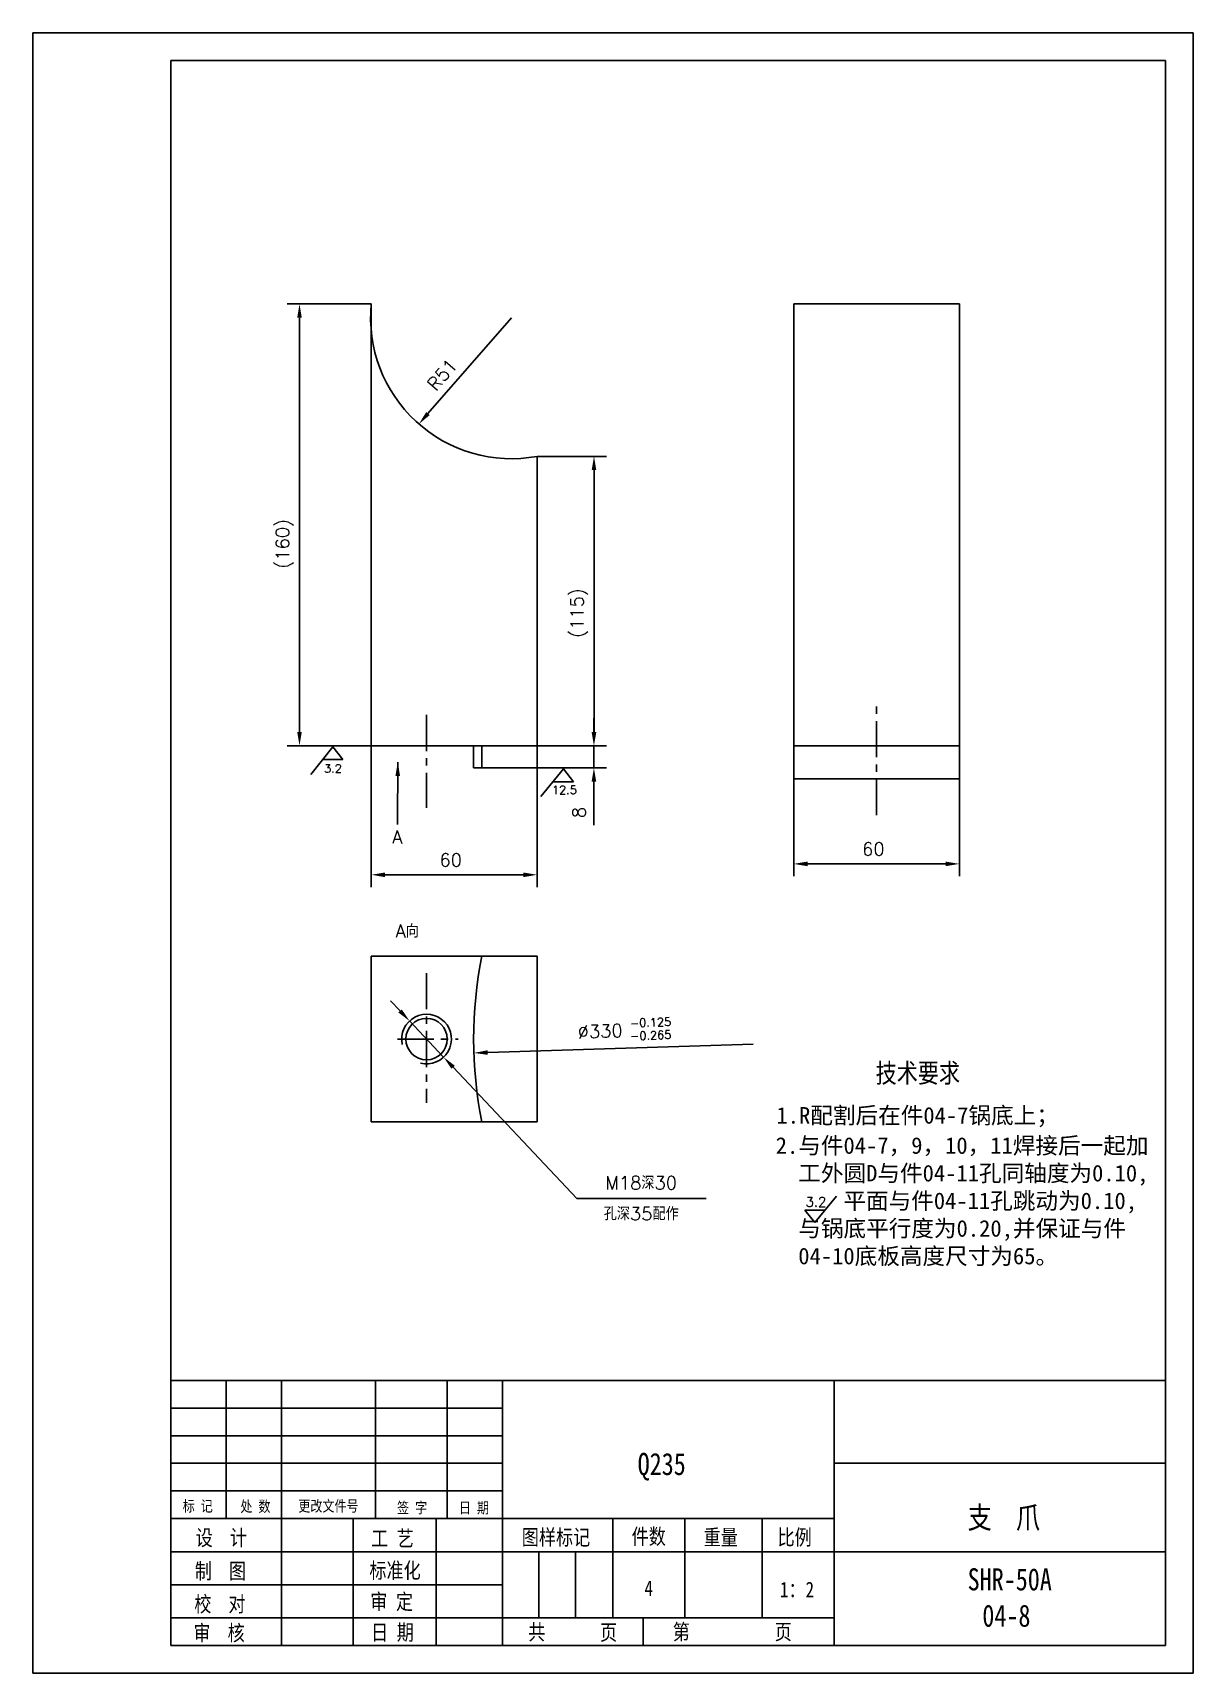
# Model space of a CAD drawing. Extents: x 233 to 653, y 4 to 598.
import ezdxf

# ---------------------------------------------------------------- set-up
doc = ezdxf.new("R2010")
doc.units = 0
doc.header["$LTSCALE"] = 10.5
doc.header["$MEASUREMENT"] = 0
doc.linetypes.add('CENTER', pattern=[2, 1.25, -0.25, 0.25, -0.25])
doc.layers.get('0').update_dxf_attribs({"color": 2, "linetype": 'CONTINUOUS'})
doc.layers.get('DEFPOINTS').update_dxf_attribs({"linetype": 'CONTINUOUS'})
doc.layers.add('PART', color=3, linetype='CONTINUOUS')
doc.layers.add('SMPEN_THICK', color=7, linetype='CONTINUOUS')
doc.styles.add('HZDX', font='', dxfattribs={"width": 0.8, "height": 7.5})
doc.styles.get("Standard").update_dxf_attribs({"font": 'txt.shx', "height": 4.75, "bigfont": 'hzfs.shx'})
doc.styles.get('HZDX').set_extended_font_data('SimSun')
doc.dimstyles.get("Standard").update_dxf_attribs({"dimtxt": 0.18, "dimasz": 0.18, "dimexe": 0.18, "dimexo": 0.0625, "dimgap": 0.09, "dimtad": 0, "dimtih": 1, "dimtoh": 1, "dimdec": 4, "dimzin": 0, "dimdsep": 46, "dimtxsty": 'Standard', "dimcen": 0.09, "dimadec": 0, "dimazin": 0, "dimtfac": 1, "dimtdec": 4, "dimtofl": 0, "dimtmove": 0, "dimatfit": 3, "dimfxl": 1, "dimtolj": 1, "dimtzin": 0, "dimarcsym": 0})

# ---------------------------------------------------------------- blocks, each defined once
blk = doc.blocks.new('*D5')
at = {"color": 2, "linetype": 'ByBlock', "transparency": 16777216}
for p, q in [((355.26, 340.12), (355.26, 288.89)), ((415.26, 332.12), (415.26, 288.89)), ((360.26, 293.39), (410.26, 293.39))]:
    blk.add_line(p, q, dxfattribs=at)
for points in [[(360.26, 294.22), (360.26, 292.55), (355.26, 293.39)], [(410.26, 294.22), (410.26, 292.55), (415.26, 293.39)]]:
    blk.add_solid(points, dxfattribs=at)
at = {"layer": 'DEFPOINTS', "color": 0, "linetype": 'ByBlock', "transparency": 16777216}
for p in [(355.26, 340.12), (415.26, 332.12), (415.26, 293.39)]:
    blk.add_point(p, dxfattribs=at)
at = {"color": 2, "linetype": 'ByBlock', "transparency": 16777216, "insert": (384.01, 298.76), "char_height": 4.75, "attachment_point": 5}
blk.add_mtext('\\A1;60', dxfattribs=at)
blk = doc.blocks.new('*D6')
at = {"color": 2, "linetype": 'ByBlock', "transparency": 16777216}
for p, q in [((340.26, 500.12), (309.77, 500.12)), ((314.27, 495.12), (314.27, 345.12)), ((340.26, 340.12), (309.77, 340.12))]:
    blk.add_line(p, q, dxfattribs=at)
for points in [[(313.44, 495.12), (315.1, 495.12), (314.27, 500.12)], [(313.44, 345.12), (315.1, 345.12), (314.27, 340.12)]]:
    blk.add_solid(points, dxfattribs=at)
at = {"layer": 'DEFPOINTS', "color": 0, "linetype": 'ByBlock', "transparency": 16777216}
for p in [(340.26, 500.12), (314.27, 340.12), (340.26, 340.12)]:
    blk.add_point(p, dxfattribs=at)
at = {"color": 2, "linetype": 'ByBlock', "transparency": 16777216, "insert": (308.9, 413.24), "char_height": 4.75, "attachment_point": 5, "rotation": 90}
blk.add_mtext('\\A1;(160)', dxfattribs=at)
blk = doc.blocks.new('*D7')
at = {"color": 2, "linetype": 'ByBlock', "transparency": 16777216}
for p, q in [((412.26, 444.91), (437.37, 444.91)), ((432.87, 439.91), (432.87, 345.12)), ((412.26, 340.12), (437.37, 340.12))]:
    blk.add_line(p, q, dxfattribs=at)
for points in [[(432.04, 439.91), (433.71, 439.91), (432.87, 444.91)], [(432.04, 345.12), (433.71, 345.12), (432.87, 340.12)]]:
    blk.add_solid(points, dxfattribs=at)
at = {"layer": 'DEFPOINTS', "color": 0, "linetype": 'ByBlock', "transparency": 16777216}
for p in [(412.26, 444.91), (412.26, 340.12), (432.87, 340.12)]:
    blk.add_point(p, dxfattribs=at)
at = {"color": 2, "linetype": 'ByBlock', "transparency": 16777216, "insert": (427.5, 388.21), "char_height": 4.75, "attachment_point": 5, "rotation": 90}
blk.add_mtext('\\A1;(115)', dxfattribs=at)
blk = doc.blocks.new('*D8')
at = {"color": 2, "linetype": 'ByBlock', "transparency": 16777216}
for p, q in [((432.84, 345.12), (432.84, 350.12)), ((412.26, 340.12), (437.34, 340.12)), ((432.84, 340.12), (432.84, 332.12)), ((412.26, 332.12), (437.34, 332.12)), ((432.84, 327.12), (432.84, 311.37))]:
    blk.add_line(p, q, dxfattribs=at)
for points in [[(432, 345.12), (433.67, 345.12), (432.84, 340.12)], [(432, 327.12), (433.67, 327.12), (432.84, 332.12)]]:
    blk.add_solid(points, dxfattribs=at)
at = {"layer": 'DEFPOINTS', "color": 0, "linetype": 'ByBlock', "transparency": 16777216}
for p in [(412.26, 340.12), (412.26, 332.12), (432.84, 332.12)]:
    blk.add_point(p, dxfattribs=at)
at = {"color": 2, "linetype": 'ByBlock', "transparency": 16777216, "insert": (427.46, 315.95), "char_height": 4.75, "attachment_point": 5, "rotation": 90}
blk.add_mtext('\\A1;8', dxfattribs=at)
blk = doc.blocks.new('*D9')
at = {"color": 2, "linetype": 'ByBlock', "transparency": 16777216}
for p, q in [((508.15, 328.12), (508.15, 292.84)), ((568.15, 328.12), (568.15, 292.84)), ((513.15, 297.34), (563.15, 297.34))]:
    blk.add_line(p, q, dxfattribs=at)
for points in [[(513.15, 298.17), (513.15, 296.51), (508.15, 297.34)], [(563.15, 298.17), (563.15, 296.51), (568.15, 297.34)]]:
    blk.add_solid(points, dxfattribs=at)
at = {"layer": 'DEFPOINTS', "color": 0, "linetype": 'ByBlock', "transparency": 16777216}
for p in [(508.15, 328.12), (568.15, 328.12), (568.15, 297.34)]:
    blk.add_point(p, dxfattribs=at)
at = {"color": 2, "linetype": 'ByBlock', "transparency": 16777216, "insert": (536.98, 302.71), "char_height": 4.75, "attachment_point": 5}
blk.add_mtext('\\A1;60', dxfattribs=at)
blk = doc.blocks.new('*D10')
at = {"color": 2, "linetype": 'ByBlock', "transparency": 16777216}
blk.add_line((406.01, 495.06), (375.77, 460.4), dxfattribs=at)
blk.add_solid([(375.14, 460.95), (376.4, 459.85), (372.49, 456.63)], dxfattribs=at)
at = {"layer": 'DEFPOINTS', "color": 0, "linetype": 'ByBlock', "transparency": 16777216}
for p in [(406.01, 495.06), (372.49, 456.63)]:
    blk.add_point(p, dxfattribs=at)
at = {"color": 2, "linetype": 'ByBlock', "transparency": 16777216, "insert": (380.93, 474.49), "char_height": 4.75, "attachment_point": 5, "rotation": 48.89764}
blk.add_mtext('\\A1;R51', dxfattribs=at)

msp = doc.modelspace()

# ---------------------------------------------------------------- linework, layer by layer
for p, q in [((333.31813, 329.70062), (341.36771, 339.76067)), ((344.94563, 335.07776), (341.36771, 339.76067)), ((337.62067, 335.07776), (344.94563, 335.07776)), ((416.60682, 321.68236), (424.87392, 331.74241)), ((421.02562, 327.0595), (428.45184, 327.0595)), ((428.45184, 327.0595), (424.87392, 331.74241)), ((523.68516, 176.97136), (515.8411, 167.47817)), ((512.13016, 172.00076), (515.8411, 167.47817)), ((519.57804, 172.00076), (512.13016, 172.00076))]:
    msp.add_line(p, q)
at = {"color": 2, "linetype": 'ByBlock'}
for p, q in [((365.66676, 244.0934), (362.23905, 247.73356)), ((369.09447, 240.45323), (381.43423, 227.34864)), ((493.51671, 232.06814), (397.38247, 229.02933)), ((384.86194, 223.70848), (429.62611, 176.16979))]:
    msp.add_line(p, q, dxfattribs=at)
for points in [[(366.27345, 244.66468), (365.06007, 243.52211), (369.09447, 240.45323)], [(385.46864, 224.27976), (384.25525, 223.13719), (381.43423, 227.34864)], [(397.35694, 229.86227), (397.408, 228.19639), (392.38482, 228.87613)]]:
    msp.add_solid(points, dxfattribs=at)
at = {"layer": 'DEFPOINTS', "color": 0, "linetype": 'ByBlock'}
for p in [(369.09447, 240.45323), (381.43423, 227.34864), (392.38482, 228.87613)]:
    msp.add_point(p, dxfattribs=at)
at = {"layer": 'PART', "color": 6, "linetype": 'Continuous'}
for p, q in [((232.74585, 598.2805), (652.74585, 598.2805)), ((652.74585, 598.2805), (652.74585, 4.28051)), ((652.74585, 4.28051), (232.74585, 4.28051))]:
    msp.add_line(p, q, dxfattribs=at)
at = {"layer": 'PART', "color": 5, "linetype": 'Continuous'}
for p, q in [((282.74585, 588.2805), (642.74585, 588.2805)), ((642.74585, 588.2805), (642.74585, 14.28051)), ((282.74585, 110.28051), (282.74585, 14.28051)), ((642.74585, 14.28051), (282.74585, 14.28051))]:
    msp.add_line(p, q, dxfattribs=at)
at = {"layer": 'PART', "linetype": 'Continuous'}
for p, q in [((642.74585, 110.28051), (282.74585, 110.28051)), ((302.74585, 110.28051), (302.74585, 60.28051)), ((322.74585, 110.28051), (322.74585, 14.28051)), ((356.74585, 110.28051), (356.74585, 60.28051)), ((382.74585, 110.28051), (382.74585, 60.28051)), ((402.74585, 110.28051), (402.74585, 14.28051)), ((522.74585, 110.28051), (522.74585, 14.28051)), ((642.74585, 80.28051), (522.74585, 80.28051)), ((348.74585, 60.28051), (348.74585, 14.28051)), ((378.74585, 60.28051), (378.74585, 14.28051)), ((442.74585, 60.28051), (442.74585, 24.28051)), ((468.74585, 60.28051), (468.74585, 24.28051)), ((496.74585, 60.28051), (496.74585, 24.28051)), ((415.94585, 48.28051), (415.94585, 24.28051)), ((429.14585, 48.28051), (429.14585, 24.28051)), ((642.74585, 48.28051), (522.74585, 48.28051)), ((453.70141, 24.28051), (453.70141, 14.28051))]:
    msp.add_line(p, q, dxfattribs=at)
at = {"layer": 'SMPEN_THICK', "color": 6}
msp.add_line((232.74585, 4.28051), (232.74585, 598.2805), dxfattribs=at)
at = {"layer": 'SMPEN_THICK', "color": 5}
msp.add_line((282.74585, 110.28051), (282.74585, 588.2805), dxfattribs=at)
at = {"layer": 'SMPEN_THICK', "color": 4}
for p, q in [((355.26435, 500.11935), (355.26435, 340.11935)), ((355.26435, 500.11935), (355.26435, 500.11935)), ((355.26435, 500.11935), (355.26435, 499.06851)), ((508.14714, 500.11935), (508.14714, 328.11935)), ((508.14714, 500.11935), (568.14714, 500.11935)), ((568.14714, 500.11935), (568.14714, 328.11935)), ((415.26435, 444.90853), (415.26435, 332.11935)), ((355.26435, 340.11935), (415.26435, 340.11935)), ((392.30782, 332.11935), (392.30782, 340.11935)), ((395.26435, 340.11935), (395.26435, 332.11935)), ((508.14714, 340.11935), (568.14714, 340.11935)), ((392.30782, 332.11935), (415.26435, 332.11935)), ((508.14714, 328.11935), (568.14714, 328.11935)), ((355.26435, 263.90094), (355.26435, 203.90094)), ((355.26435, 263.90094), (415.26435, 263.90094)), ((415.26435, 263.90094), (415.26435, 203.90094)), ((355.26435, 203.90094), (415.26435, 203.90094))]:
    msp.add_line(p, q, dxfattribs=at)
at = {"layer": 'SMPEN_THICK', "linetype": 'CENTER'}
for p, q in [((538.14714, 314.94885), (538.14714, 356.60568)), ((375.26435, 351.33748), (375.26435, 317.58295)), ((375.26435, 257.82691), (375.26435, 210.80324)), ((364.7124, 233.90094), (386.73814, 233.90094))]:
    msp.add_line(p, q, dxfattribs=at)
at = {"layer": 'SMPEN_THICK'}
for p, q in [((429.62611, 176.16979), (476.48101, 176.16979)), ((402.74585, 100.28051), (282.74585, 100.28051)), ((402.74585, 90.28051), (282.74585, 90.28051)), ((402.74585, 80.28051), (282.74585, 80.28051)), ((402.74585, 70.28051), (282.74585, 70.28051)), ((522.74585, 60.28051), (282.74585, 60.28051)), ((522.74585, 48.28051), (282.74585, 48.28051)), ((402.74585, 36.28051), (282.74585, 36.28051)), ((522.74585, 24.28051), (282.74585, 24.28051))]:
    msp.add_line(p, q, dxfattribs=at)
at = {"layer": 'SMPEN_THICK', "color": 4}
msp.add_circle((375.26435, 233.90094), 7.5, dxfattribs=at)
for centre, radius, start, end in [((406.01302, 495.06243), 51, 174.3094592, 280.45123692), ((545.99167, 233.90094), 153.68384, 168.74324543, 191.25675457)]:
    msp.add_arc(centre, radius, start, end, dxfattribs=at)
at = {"layer": 'SMPEN_THICK'}
msp.add_arc((375.26435, 233.90094), 9, 255.98603387, 192.32285158, dxfattribs=at)

# ---------------------------------------------------------------- texts
for s, height, p in [('3.2', 3, (338.16365, 330.37249)), ('12.5', 3, (420.64329, 322.63265)), ('3.2', 3.5, (512.45357, 173.1995))]:
    msp.add_text(s, height=height).set_placement(p)
at = {"color": 2, "linetype": 'ByBlock'}
for s, insert, char_height, attachment_point in [('A', (364.63253, 307.06281), 4.75, 5), ('A向', (368.26004, 273.01845), 4.75, 5), ('\\f仿宋_GB2312|b0|i0|c134|p49;1.R配割后在件04-7锅底上；', (553.02637, 205.62305), 6, 5), ('\\f仿宋_GB2312|b0|i0|c134|p49;2.与件04-7，9，10，11焊接后一起加\\P  工外圆D与件04-11孔同轴度为0.10,\\P      平面与件04-11孔跳动为0.10,\\P  与锅底平行度为0.20,并保证与件\\P  04-10底板高度尺寸为65。', (501.64653, 198.35431), 6, 1), ('M18深30', (452.95519, 181.82492), 4.75, 5), ('孔深35配作', (452.95519, 170.67178), 4.75, 5)]:
    msp.add_mtext(s, dxfattribs=dict(at, insert=insert, char_height=char_height, attachment_point=attachment_point))
at = {"layer": 'SMPEN_THICK', "color": 2}
for s, height, p in [('∅330', 4.75, (430.0454, 234.08324)), ('-0.125', 3, (448.93419, 238.17445)), ('-0.265', 3, (449.00224, 233.51943))]:
    msp.add_text(s, height=height, rotation=2, dxfattribs=at).set_placement(p)
at = {"layer": 'SMPEN_THICK', "style": 'HZDX', "width": 0.8}
for s, height, p in [('Q235', 8, (451.67595, 76.0361)), ('标 记', 4, (286.9795, 62.82158)), ('处 数', 4, (307.86391, 62.69348)), ('更改文件号', 4, (328.84292, 62.82337)), ('签 字', 4, (364.57089, 62.21509)), ('日 期', 4, (386.94854, 62.17152)), ('支  爪', 8, (571.11306, 56.66163)), ('设  计', 5.67, (291.69245, 50.51861)), ('工 艺', 5.67, (355.17593, 50.25989)), ('图样标记', 5.67, (409.73997, 50.6565)), ('件数', 5.67, (449.48195, 50.95374)), ('重量', 5.67, (475.54412, 50.65737)), ('比例', 5.67, (502.31531, 50.69434)), ('制  图', 5.67, (291.39594, 38.45471)), ('标准化', 5.67, (354.5829, 38.6775)), ('SHR-50A', 8, (571.11306, 34.27177)), ('4', 5.67, (454.1217, 32.18744)), ('1：2', 5.67, (503.16613, 31.71761)), ('校  对', 5.67, (291.19219, 26.49706)), ('审 定', 5.67, (354.91641, 27.35414)), ('04-8', 8, (576.43305, 21.10127)), ('审  核', 5.67, (290.89568, 16.03134)), ('日 期', 5.67, (355.18843, 16.24079)), ('共', 5.67, (412.04588, 16.34472)), ('页', 5.67, (438.06183, 16.21502)), ('第', 5.67, (464.38117, 16.41867)), ('页', 5.67, (501.31185, 16.41867))]:
    msp.add_text(s, height=height, dxfattribs=at).set_placement(p)
at = {"layer": 'SMPEN_THICK', "insert": (553.08068, 221.22012), "char_height": 7, "attachment_point": 5, "style": 'HZDX'}
msp.add_mtext('\\f仿宋_GB2312|b0|i0|c134|p49;技术要求', dxfattribs=at)

# ---------------------------------------------------------------- dimensions: what is measured, and where the dimension line sits
at = {"layer": 'SMPEN_THICK'}
for base, p1, p2, text, picture, middle, set_off in [((329.27114, 340.11935), (355.26435, 500.11935), (355.26435, 340.11935), '(<>)', '*D6', (329.27114, 413.23885), (15, 0)), ((435.87463, 340.11935), (415.26435, 444.90853), (415.26435, 340.11935), '(115)', '*D7', (435.87463, 388.21489), (3, 0))]:
    dim = msp.add_linear_dim(base=base, p1=p1, p2=p2, angle=90, text=text, dimstyle='Standard', override={"dimscale": 2, "dimtxt": 5, "dimasz": 2.5, "dimexe": 2.25, "dimexo": 0, "dimgap": 1.5, "dimtad": 1, "dimtih": 0, "dimtoh": 0, "dimzin": 8, "dimclrd": 2, "dimclre": 2, "dimclrt": 2, "dimtm": 0.115, "dimtfac": 0.66667, "dimtofl": 1, "dimatfit": 1, "dimtvp": 5, "dimtzin": 8}, dxfattribs=at)
    dim.commit()
    dim.dimension.update_dxf_attribs({"geometry": picture, "text_midpoint": middle, "dimtype": 160, "insert": set_off})
dim = msp.add_radius_dim(center=(406.01302, 495.06243), mpoint=(372.4853, 456.63207), dimstyle='Standard', override={"dimscale": 2, "dimtxt": 5, "dimasz": 2.5, "dimexe": 2.25, "dimexo": 0, "dimgap": 1.5, "dimtad": 1, "dimtih": 0, "dimtoh": 0, "dimzin": 8, "dimclrd": 2, "dimclre": 2, "dimclrt": 2, "dimtm": 0.115, "dimtfac": 0.66667, "dimtofl": 1, "dimatfit": 1, "dimtvp": 5, "dimtzin": 8}, dxfattribs=at)
dim.commit()
dim.dimension.update_dxf_attribs({"geometry": '*D10', "text_midpoint": (384.97951, 470.95327), "dimtype": 164})
dim = msp.add_linear_dim(base=(435.83543, 332.11935), p1=(415.26435, 340.11935), p2=(415.26435, 332.11935), angle=90, dimstyle='Standard', override={"dimscale": 2, "dimtxt": 5, "dimasz": 2.5, "dimexe": 2.25, "dimexo": 0, "dimgap": 1.5, "dimtad": 1, "dimtih": 0, "dimtoh": 0, "dimzin": 8, "dimclrd": 2, "dimclre": 2, "dimclrt": 2, "dimtm": 0.115, "dimtfac": 0.66667, "dimtofl": 1, "dimatfit": 1, "dimtvp": 5, "dimtzin": 8}, dxfattribs=at)
dim.commit()
dim.dimension.update_dxf_attribs({"geometry": '*D8', "text_midpoint": (435.83543, 315.95269), "dimtype": 160, "insert": (3, 0)})
for base, p1, p2, picture, middle in [((415.26435, 293.38727), (355.26435, 340.11935), (415.26435, 332.11935), '*D5', (384.01458, 293.38727)), ((568.14714, 297.33842), (508.14714, 328.11935), (568.14714, 328.11935), '*D9', (536.98213, 297.33842))]:
    dim = msp.add_linear_dim(base=base, p1=p1, p2=p2, dimstyle='Standard', override={"dimscale": 2, "dimtxt": 5, "dimasz": 2.5, "dimexe": 2.25, "dimexo": 0, "dimgap": 1.5, "dimtad": 1, "dimtih": 0, "dimtoh": 0, "dimzin": 8, "dimclrd": 2, "dimclre": 2, "dimclrt": 2, "dimtm": 0.115, "dimtfac": 0.66667, "dimtofl": 1, "dimatfit": 1, "dimtvp": 5, "dimtzin": 8}, dxfattribs=at)
    dim.commit()
    dim.dimension.update_dxf_attribs({"geometry": picture, "text_midpoint": middle, "dimtype": 160})

# ---------------------------------------------------------------- leaders
at = {"layer": 'SMPEN_THICK', "color": 2}
msp.add_leader([(364.85219, 334.21583), (364.76986, 311.57364)], dimstyle='Standard', override={"dimscale": 2, "dimtxt": 5, "dimasz": 2.5, "dimexe": 2.25, "dimexo": 0, "dimgap": 1.5, "dimtad": 1, "dimtih": 0, "dimtoh": 0, "dimzin": 8, "dimclrd": 2, "dimclre": 2, "dimclrt": 2, "dimtm": 0.115, "dimtfac": 0.66667, "dimtofl": 1, "dimtvp": 5, "dimtzin": 8}, dxfattribs=at)

doc.saveas('drawing.dxf')
